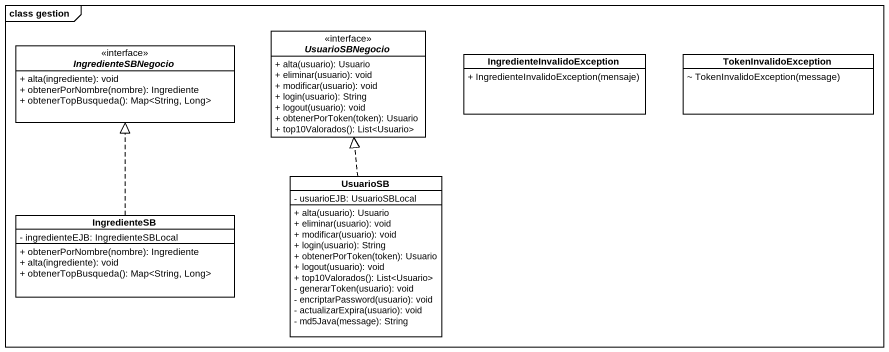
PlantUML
@startuml
mainframe class gestion
hide circle
hide empty members
skinparam classAttributeIconSize 0
interface IngredienteSBNegocio <<interface>> {
  + alta(ingrediente): void
  + obtenerPorNombre(nombre): Ingrediente
  + obtenerTopBusqueda(): Map<String, Long>
}
interface UsuarioSBNegocio <<interface>> {
  + alta(usuario): Usuario
  + eliminar(usuario): void
  + modificar(usuario): void
  + login(usuario): String
  + logout(usuario): void
  + obtenerPorToken(token): Usuario
  + top10Valorados(): List<Usuario>
}
class IngredienteInvalidoException {
  + IngredienteInvalidoException(mensaje)
}
class TokenInvalidoException {
  ~ TokenInvalidoException(message)
}
class UsuarioSB {
  - usuarioEJB: UsuarioSBLocal
  + alta(usuario): Usuario
  + eliminar(usuario): void
  + modificar(usuario): void
  + login(usuario): String
  + obtenerPorToken(token): Usuario
  + logout(usuario): void
  + top10Valorados(): List<Usuario>
  - generarToken(usuario): void
  - encriptarPassword(usuario): void
  - actualizarExpira(usuario): void
  - md5Java(message): String
}
class IngredienteSB {
  - ingredienteEJB: IngredienteSBLocal
  + obtenerPorNombre(nombre): Ingrediente
  + alta(ingrediente): void
  + obtenerTopBusqueda(): Map<String, Long>
}
UsuarioSB .up.|> UsuarioSBNegocio
IngredienteSB .up.|> IngredienteSBNegocio
@enduml
